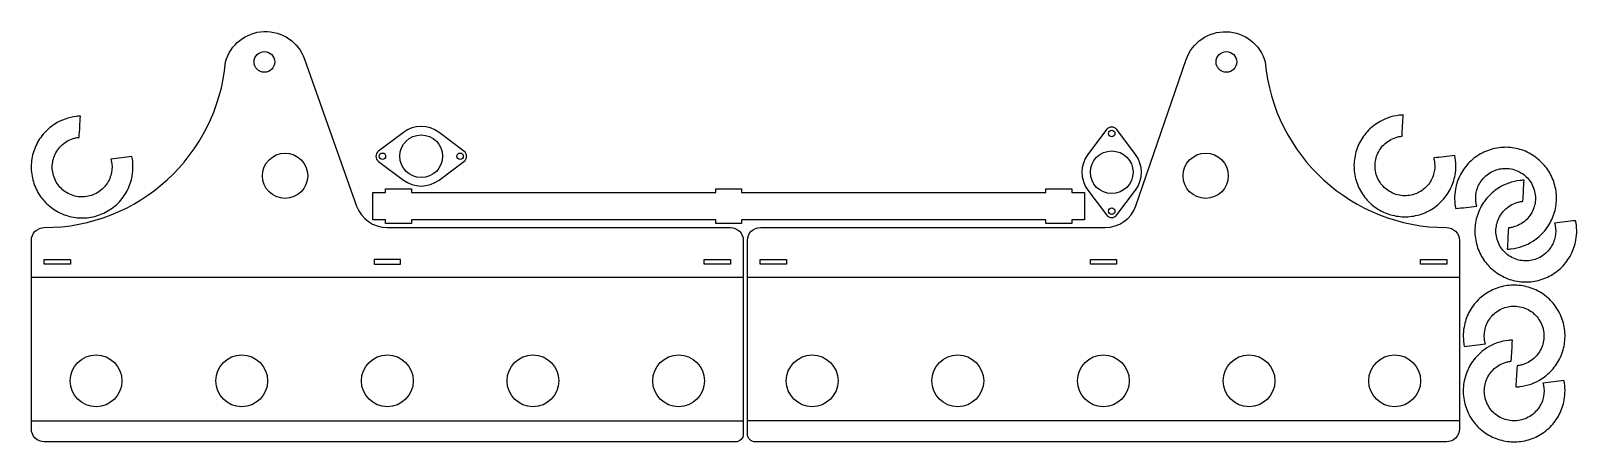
# Model space of a CAD drawing. Extents: x 2308 to 3503, y 5366 to 5683.
import ezdxf

# ---------------------------------------------------------------- set-up
doc = ezdxf.new("R2010")
doc.units = 0

# ---------------------------------------------------------------- blocks, each defined once
blk = doc.blocks.new('Part', base_point=(0, -168.7))
at = {"layer": '1'}
blk.add_lwpolyline([(550, 138.5), (550, -7.2, -0.414214), (540, -17.2, 0.388238), (400, -145.2, -0.734601), (339, -147.4), (298.7, -33.8, 0.317668), (275.2, -17.2), (10, -17.2, -0.414214), (0, -7.2), (0, 142.5, -0.414214), (6, 148.5), (540, 148.5, -0.414214)], format="xyb", close=True, dxfattribs=at)
for points in [[(30.2, 11.1), (30.2, 7.6), (9.8, 7.6), (9.8, 11.1)], [(285.2, 11.1), (264.8, 11.1), (264.8, 7.6), (285.2, 7.6)], [(540.2, 11.1), (540.2, 7.6), (519.8, 7.6), (519.8, 11.1)]]:
    blk.add_lwpolyline(points, close=True, dxfattribs=at)
for centre, radius in [((50, 101.3), 20), ((162.5, 101.3), 20), ((275, 101.3), 20), ((387.5, 101.3), 20), ((500, 101.3), 20), ((354, -57.2), 17.5), ((370, -145.2), 8)]:
    blk.add_circle(centre, radius, dxfattribs=at)
at = {"layer": '2'}
for p, q in [((550, 132.3), (0, 132.3)), ((0, 21.4), (550, 21.4))]:
    blk.add_line(p, q, dxfattribs=at)
blk = doc.blocks.new('Part817119642', base_point=(-23, -35))
at = {"layer": '1'}
blk.add_lwpolyline([(18.4, 13.8), (4, 33, 0.5), (-4, 33), (-18.4, 13.8, 0.333333), (-18.4, -13.8), (-4, -33, 0.5), (4, -33), (18.4, -13.8, 0.333333)], format="xyb", close=True, dxfattribs=at)
for centre, radius in [((0, 30), 2.5), ((0, 0), 16.5), ((0, -30), 2.5)]:
    blk.add_circle(centre, radius, dxfattribs=at)
blk = doc.blocks.new('Part334207057', base_point=(-23, -35))
at = {"layer": '1'}
blk.add_lwpolyline([(18.4, 13.8), (4, 33, 0.5), (-4, 33), (-18.4, 13.8, 0.333333), (-18.4, -13.8), (-4, -33, 0.5), (4, -33), (18.4, -13.8, 0.333333)], format="xyb", close=True, dxfattribs=at)
for centre, radius in [((0, 30), 2.5), ((0, 0), 16.5), ((0, -30), 2.5)]:
    blk.add_circle(centre, radius, dxfattribs=at)
blk = doc.blocks.new('Part642053443', base_point=(0, -168.6))
at = {"layer": '1'}
blk.add_lwpolyline([(550, 142.5), (550, -7.2, -0.414214), (540, -17.2), (273.6, -17.2, 0.320177), (250, -34), (211.1, -147, -0.736508), (150, -145.2, 0.388238), (10, -17.2, -0.414214), (0, -7.2), (0, 138.5, -0.414214), (10, 148.5), (544, 148.5, -0.414214)], format="xyb", close=True, dxfattribs=at)
for points in [[(30.1, 11.1), (30.1, 7.6), (9.8, 7.6), (9.8, 11.1)], [(285.1, 11.1), (285.1, 7.6), (264.9, 7.6), (264.9, 11.1)], [(540.1, 11.1), (540.1, 7.6), (519.9, 7.6), (519.9, 11.1)]]:
    blk.add_lwpolyline(points, close=True, dxfattribs=at)
for centre, radius in [((50, 101.3), 20), ((162.5, 101.3), 20), ((275, 101.3), 20), ((387.5, 101.3), 20), ((500, 101.3), 20), ((196, -57.2), 17.5), ((180, -145.2), 8)]:
    blk.add_circle(centre, radius, dxfattribs=at)
at = {"layer": '2'}
for p, q in [((0, 132.3), (550, 132.3)), ((0, 21.4), (550, 21.4))]:
    blk.add_line(p, q, dxfattribs=at)

msp = doc.modelspace()

# ---------------------------------------------------------------- linework, layer by layer
at = {"layer": '1'}
msp.add_lwpolyline([(3122.1, 5558.4), (3122.1, 5537.4), (3112.1, 5537.4), (3112.1, 5534.4), (3092.1, 5534.4), (3092.1, 5537.4), (2857.1, 5537.4), (2857.1, 5534.4), (2837.1, 5534.4), (2837.1, 5537.4), (2602.1, 5537.4), (2602.1, 5534.4), (2582.1, 5534.4), (2582.1, 5537.4), (2572.1, 5537.4), (2572.1, 5558.4), (2582.1, 5558.4), (2582.1, 5561.4), (2602.1, 5561.4), (2602.1, 5558.4), (2837.1, 5558.4), (2837.1, 5561.4), (2857.1, 5561.4), (2857.1, 5558.4), (3092.1, 5558.4), (3092.1, 5561.4), (3112.1, 5561.4), (3112.1, 5558.4)], close=True, dxfattribs=at)
for points in [[(2369.8, 5584.3), (2375.3, 5584.9), (2380.7, 5585.5), (2386.1, 5586.2), (2386.1, 5586.2), (2387.1, 5581.2), (2387.2, 5576.2), (2386.3, 5571.2), (2386.3, 5571.2), (2385.6, 5567.3), (2384.3, 5563.5), (2382.5, 5559.9), (2382.5, 5559.9), (2380.6, 5556.4), (2378.2, 5553.1), (2375.4, 5550.3), (2375.4, 5550.3), (2372.5, 5547.5), (2369.3, 5545.1), (2365.7, 5543.2), (2365.7, 5543.2), (2362.1, 5541.4), (2358.3, 5540.1), (2354.4, 5539.4), (2354.4, 5539.4), (2350.4, 5538.7), (2346.4, 5538.6), (2342.4, 5539.2), (2342.4, 5539.2), (2338.4, 5539.7), (2334.6, 5540.8), (2330.9, 5542.5), (2330.9, 5542.5), (2327.1, 5544.3), (2323.5, 5546.7), (2320.4, 5549.7), (2320.4, 5549.7), (2317.7, 5552.3), (2315.4, 5555.2), (2313.5, 5558.5), (2313.5, 5558.5), (2311.5, 5562), (2310.1, 5565.7), (2309.2, 5569.7), (2309.2, 5569.7), (2308.3, 5573.6), (2308.1, 5577.6), (2308.4, 5581.6), (2308.4, 5581.6), (2308.8, 5585.6), (2309.7, 5589.5), (2311.3, 5593.2), (2311.3, 5593.2), (2312.8, 5596.9), (2314.9, 5600.4), (2317.5, 5603.5), (2317.5, 5603.5), (2320, 5606.5), (2323, 5609.2), (2326.5, 5611.3), (2326.5, 5611.3), (2331.5, 5614.6), (2337.3, 5616.6), (2343.3, 5617.3), (2343.3, 5617.3), (2344.3, 5617.4), (2345.3, 5617.5), (2346.3, 5617.5), (2346.3, 5617.5), (2346, 5612), (2345.7, 5606.6), (2345.3, 5601.1), (2345.3, 5601.1), (2345, 5601.1), (2344.7, 5601), (2344.3, 5601), (2344.3, 5601), (2344.1, 5601), (2343.8, 5600.9), (2343.6, 5600.9), (2343.6, 5600.9), (2342.6, 5600.7), (2341.6, 5600.5), (2340.6, 5600.2), (2340.6, 5600.2), (2337.1, 5599), (2333.9, 5597.1), (2331.3, 5594.5), (2331.3, 5594.5), (2328.8, 5592), (2326.9, 5588.9), (2325.8, 5585.6), (2325.8, 5585.6), (2324.7, 5582.4), (2324.3, 5579), (2324.7, 5575.6), (2324.7, 5575.6), (2325.1, 5572), (2326.4, 5568.4), (2328.4, 5565.4), (2328.4, 5565.4), (2330.3, 5562.5), (2332.7, 5560.2), (2335.6, 5558.4), (2335.6, 5558.4), (2338.8, 5556.5), (2342.4, 5555.4), (2346, 5555.1), (2346, 5555.1), (2349.4, 5554.9), (2352.8, 5555.4), (2356, 5556.7), (2356, 5556.7), (2359.4, 5558), (2362.5, 5560.2), (2364.9, 5562.9), (2364.9, 5562.9), (2367.2, 5565.4), (2368.8, 5568.4), (2369.8, 5571.7), (2369.8, 5571.7), (2370.6, 5574.5), (2370.9, 5577.5), (2370.6, 5580.4), (2370.6, 5580.4), (2370.5, 5580.9), (2370.5, 5581.3), (2370.4, 5581.7), (2370.4, 5581.7), (2370.2, 5582.8), (2370.2, 5583.1), (2369.8, 5584.3)], [(3391.8, 5585.2), (3397.2, 5585.8), (3402.6, 5586.4), (3408.1, 5587.1), (3408.1, 5587.1), (3409.1, 5582.1), (3409.2, 5577.1), (3408.3, 5572.1), (3408.3, 5572.1), (3407.6, 5568.2), (3406.3, 5564.4), (3404.4, 5560.8), (3404.4, 5560.8), (3402.5, 5557.2), (3400.2, 5554), (3397.3, 5551.2), (3397.3, 5551.2), (3394.5, 5548.3), (3391.2, 5546), (3387.6, 5544.1), (3387.6, 5544.1), (3384.1, 5542.3), (3380.3, 5541), (3376.3, 5540.3), (3376.3, 5540.3), (3372.3, 5539.6), (3368.4, 5539.5), (3364.3, 5540.1), (3364.3, 5540.1), (3360.4, 5540.6), (3356.5, 5541.7), (3352.9, 5543.4), (3352.9, 5543.4), (3349, 5545.2), (3345.5, 5547.6), (3342.4, 5550.6), (3342.4, 5550.6), (3339.7, 5553.2), (3337.3, 5556.1), (3335.4, 5559.4), (3335.4, 5559.4), (3333.4, 5562.9), (3332, 5566.6), (3331.1, 5570.6), (3331.1, 5570.6), (3330.3, 5574.5), (3330, 5578.5), (3330.3, 5582.5), (3330.3, 5582.5), (3330.7, 5586.5), (3331.7, 5590.4), (3333.2, 5594.1), (3333.2, 5594.1), (3334.7, 5597.8), (3336.8, 5601.2), (3339.4, 5604.4), (3339.4, 5604.4), (3342, 5607.4), (3345, 5610.1), (3348.4, 5612.2), (3348.4, 5612.2), (3353.5, 5615.5), (3359.3, 5617.5), (3365.2, 5618.2), (3365.2, 5618.2), (3366.2, 5618.3), (3367.2, 5618.3), (3368.2, 5618.4), (3368.2, 5618.4), (3367.9, 5612.9), (3367.6, 5607.5), (3367.3, 5602), (3367.3, 5602), (3366.9, 5602), (3366.6, 5601.9), (3366.3, 5601.9), (3366.3, 5601.9), (3366, 5601.9), (3365.8, 5601.8), (3365.5, 5601.8), (3365.5, 5601.8), (3364.6, 5601.6), (3363.5, 5601.4), (3362.5, 5601), (3362.5, 5601), (3359, 5599.9), (3355.8, 5598), (3353.2, 5595.4), (3353.2, 5595.4), (3350.7, 5592.9), (3348.8, 5589.8), (3347.7, 5586.5), (3347.7, 5586.5), (3346.6, 5583.3), (3346.2, 5579.9), (3346.6, 5576.5), (3346.6, 5576.5), (3347, 5572.9), (3348.3, 5569.3), (3350.3, 5566.3), (3350.3, 5566.3), (3352.2, 5563.4), (3354.7, 5561.1), (3357.6, 5559.3), (3357.6, 5559.3), (3360.7, 5557.4), (3364.3, 5556.3), (3368, 5556), (3368, 5556), (3371.4, 5555.8), (3374.8, 5556.3), (3377.9, 5557.5), (3377.9, 5557.5), (3381.3, 5558.9), (3384.4, 5561), (3386.9, 5563.8), (3386.9, 5563.8), (3389.1, 5566.3), (3390.7, 5569.3), (3391.7, 5572.6), (3391.7, 5572.6), (3392.5, 5575.4), (3392.8, 5578.4), (3392.5, 5581.3), (3392.5, 5581.3), (3392.5, 5581.7), (3392.4, 5582.2), (3392.3, 5582.6), (3392.3, 5582.6), (3392.2, 5583.7), (3392.1, 5584), (3391.8, 5585.2)], [(3425, 5547.9), (3419.6, 5547.3), (3414.2, 5546.7), (3408.8, 5546), (3408.8, 5546), (3407.7, 5551), (3407.7, 5556), (3408.5, 5561), (3408.5, 5561), (3409.2, 5564.9), (3410.5, 5568.7), (3412.4, 5572.3), (3412.4, 5572.3), (3414.3, 5575.9), (3416.6, 5579.1), (3419.5, 5581.9), (3419.5, 5581.9), (3422.4, 5584.8), (3425.6, 5587.1), (3429.2, 5589), (3429.2, 5589), (3432.7, 5590.8), (3436.5, 5592.1), (3440.5, 5592.8), (3440.5, 5592.8), (3444.5, 5593.5), (3448.5, 5593.6), (3452.5, 5593.1), (3452.5, 5593.1), (3456.5, 5592.5), (3460.3, 5591.4), (3464, 5589.7), (3464, 5589.7), (3467.8, 5587.9), (3471.3, 5585.5), (3474.4, 5582.5), (3474.4, 5582.5), (3477.2, 5579.9), (3479.5, 5577), (3481.4, 5573.7), (3481.4, 5573.7), (3483.4, 5570.2), (3484.8, 5566.5), (3485.7, 5562.5), (3485.7, 5562.5), (3486.6, 5558.6), (3486.8, 5554.6), (3486.5, 5550.6), (3486.5, 5550.6), (3486.1, 5546.6), (3485.2, 5542.7), (3483.6, 5539), (3483.6, 5539), (3482.1, 5535.3), (3480, 5531.9), (3477.4, 5528.7), (3477.4, 5528.7), (3474.8, 5525.7), (3471.8, 5523), (3468.4, 5520.9), (3468.4, 5520.9), (3463.4, 5517.6), (3457.6, 5515.6), (3451.6, 5514.9), (3451.6, 5514.9), (3450.6, 5514.8), (3449.6, 5514.8), (3448.6, 5514.7), (3448.6, 5514.7), (3448.9, 5520.2), (3449.2, 5525.6), (3449.5, 5531.1), (3449.5, 5531.1), (3449.9, 5531.1), (3450.2, 5531.2), (3450.5, 5531.2), (3450.5, 5531.2), (3450.8, 5531.2), (3451, 5531.3), (3451.3, 5531.3), (3451.3, 5531.3), (3452.3, 5531.5), (3453.3, 5531.8), (3454.3, 5532.1), (3454.3, 5532.1), (3457.8, 5533.2), (3461, 5535.1), (3463.6, 5537.7), (3463.6, 5537.7), (3466.1, 5540.2), (3468, 5543.3), (3469.1, 5546.6), (3469.1, 5546.6), (3470.2, 5549.8), (3470.6, 5553.2), (3470.2, 5556.6), (3470.2, 5556.6), (3469.8, 5560.2), (3468.5, 5563.8), (3466.5, 5566.8), (3466.5, 5566.8), (3464.6, 5569.7), (3462.1, 5572), (3459.2, 5573.8), (3459.2, 5573.8), (3456.1, 5575.7), (3452.5, 5576.8), (3448.8, 5577.1), (3448.8, 5577.1), (3445.4, 5577.3), (3442.1, 5576.8), (3438.9, 5575.6), (3438.9, 5575.6), (3435.5, 5574.2), (3432.4, 5572.1), (3430, 5569.3), (3430, 5569.3), (3427.7, 5566.8), (3426.1, 5563.8), (3425.1, 5560.5), (3425.1, 5560.5), (3424.3, 5557.7), (3424, 5554.7), (3424.3, 5551.8), (3424.3, 5551.8), (3424.3, 5551.4), (3424.4, 5550.9), (3424.5, 5550.5), (3424.5, 5550.5), (3424.6, 5549.4), (3424.7, 5549.1), (3425, 5547.9)], [(3485.2, 5534.8), (3490.6, 5535.5), (3496, 5536.1), (3501.4, 5536.7), (3501.4, 5536.7), (3502.5, 5531.7), (3502.5, 5526.7), (3501.6, 5521.7), (3501.6, 5521.7), (3500.9, 5517.8), (3499.6, 5514), (3497.8, 5510.4), (3497.8, 5510.4), (3495.9, 5506.9), (3493.5, 5503.7), (3490.7, 5500.8), (3490.7, 5500.8), (3487.8, 5498), (3484.6, 5495.6), (3481, 5493.7), (3481, 5493.7), (3477.5, 5491.9), (3473.7, 5490.6), (3469.7, 5489.9), (3469.7, 5489.9), (3465.7, 5489.2), (3461.7, 5489.2), (3457.7, 5489.7), (3457.7, 5489.7), (3453.7, 5490.2), (3449.9, 5491.3), (3446.2, 5493), (3446.2, 5493), (3442.4, 5494.8), (3438.9, 5497.3), (3435.7, 5500.2), (3435.7, 5500.2), (3433, 5502.8), (3430.7, 5505.8), (3428.8, 5509.1), (3428.8, 5509.1), (3426.8, 5512.5), (3425.4, 5516.2), (3424.5, 5520.2), (3424.5, 5520.2), (3423.6, 5524.1), (3423.4, 5528.1), (3423.7, 5532.1), (3423.7, 5532.1), (3424.1, 5536.1), (3425, 5540), (3426.6, 5543.8), (3426.6, 5543.8), (3428.1, 5547.5), (3430.2, 5550.9), (3432.8, 5554), (3432.8, 5554), (3435.4, 5557.1), (3438.4, 5559.7), (3441.8, 5561.9), (3441.8, 5561.9), (3446.8, 5565.1), (3452.6, 5567.1), (3458.6, 5567.8), (3458.6, 5567.8), (3459.6, 5567.9), (3460.6, 5568), (3461.6, 5568), (3461.6, 5568), (3461.3, 5562.6), (3461, 5557.1), (3460.7, 5551.7), (3460.7, 5551.7), (3460.3, 5551.6), (3460, 5551.6), (3459.7, 5551.5), (3459.7, 5551.5), (3459.4, 5551.5), (3459.2, 5551.5), (3458.9, 5551.4), (3458.9, 5551.4), (3457.9, 5551.2), (3456.9, 5551), (3455.9, 5550.7), (3455.9, 5550.7), (3452.4, 5549.6), (3449.2, 5547.6), (3446.6, 5545), (3446.6, 5545), (3444.1, 5542.5), (3442.2, 5539.5), (3441.1, 5536.1), (3441.1, 5536.1), (3440, 5532.9), (3439.6, 5529.5), (3440, 5526.1), (3440, 5526.1), (3440.4, 5522.5), (3441.7, 5518.9), (3443.7, 5515.9), (3443.7, 5515.9), (3445.6, 5513.1), (3448.1, 5510.7), (3451, 5508.9), (3451, 5508.9), (3454.1, 5507), (3457.7, 5505.9), (3461.4, 5505.7), (3461.4, 5505.7), (3464.7, 5505.4), (3468.1, 5505.9), (3471.3, 5507.2), (3471.3, 5507.2), (3474.7, 5508.5), (3477.8, 5510.7), (3480.2, 5513.4), (3480.2, 5513.4), (3482.5, 5516), (3484.1, 5519), (3485.1, 5522.2), (3485.1, 5522.2), (3485.9, 5525), (3486.2, 5528), (3485.9, 5530.9), (3485.9, 5530.9), (3485.8, 5531.4), (3485.8, 5531.8), (3485.7, 5532.3), (3485.7, 5532.3), (3485.5, 5533.3), (3485.5, 5533.6), (3485.2, 5534.8)], [(3431.7, 5441.4), (3426.2, 5440.8), (3420.8, 5440.2), (3415.4, 5439.5), (3415.4, 5439.5), (3414.4, 5444.5), (3414.3, 5449.5), (3415.2, 5454.5), (3415.2, 5454.5), (3415.9, 5458.4), (3417.2, 5462.2), (3419, 5465.8), (3419, 5465.8), (3420.9, 5469.4), (3423.3, 5472.6), (3426.1, 5475.4), (3426.1, 5475.4), (3429, 5478.3), (3432.2, 5480.6), (3435.8, 5482.5), (3435.8, 5482.5), (3439.4, 5484.3), (3443.1, 5485.6), (3447.1, 5486.3), (3447.1, 5486.3), (3451.1, 5487), (3455.1, 5487.1), (3459.1, 5486.5), (3459.1, 5486.5), (3463.1, 5486), (3466.9, 5484.9), (3470.6, 5483.2), (3470.6, 5483.2), (3474.4, 5481.4), (3478, 5479), (3481.1, 5476), (3481.1, 5476), (3483.8, 5473.4), (3486.1, 5470.5), (3488, 5467.2), (3488, 5467.2), (3490, 5463.7), (3491.4, 5460), (3492.3, 5456), (3492.3, 5456), (3493.2, 5452.1), (3493.4, 5448.1), (3493.1, 5444.1), (3493.1, 5444.1), (3492.7, 5440.1), (3491.8, 5436.2), (3490.2, 5432.5), (3490.2, 5432.5), (3488.7, 5428.8), (3486.6, 5425.3), (3484, 5422.2), (3484, 5422.2), (3481.4, 5419.2), (3478.4, 5416.5), (3475, 5414.4), (3475, 5414.4), (3470, 5411.1), (3464.2, 5409.1), (3458.2, 5408.4), (3458.2, 5408.4), (3457.2, 5408.3), (3456.2, 5408.2), (3455.2, 5408.2), (3455.2, 5408.2), (3455.5, 5413.7), (3455.8, 5419.1), (3456.2, 5424.6), (3456.2, 5424.6), (3456.5, 5424.6), (3456.8, 5424.7), (3457.2, 5424.7), (3457.2, 5424.7), (3457.4, 5424.7), (3457.7, 5424.8), (3457.9, 5424.8), (3457.9, 5424.8), (3458.9, 5425), (3459.9, 5425.2), (3460.9, 5425.5), (3460.9, 5425.5), (3464.4, 5426.7), (3467.6, 5428.6), (3470.2, 5431.2), (3470.2, 5431.2), (3472.7, 5433.7), (3474.6, 5436.8), (3475.7, 5440.1), (3475.7, 5440.1), (3476.8, 5443.3), (3477.2, 5446.7), (3476.8, 5450.1), (3476.8, 5450.1), (3476.4, 5453.7), (3475.1, 5457.3), (3473.1, 5460.3), (3473.1, 5460.3), (3471.2, 5463.2), (3468.8, 5465.5), (3465.9, 5467.3), (3465.9, 5467.3), (3462.7, 5469.2), (3459.1, 5470.3), (3455.5, 5470.6), (3455.5, 5470.6), (3452.1, 5470.8), (3448.7, 5470.3), (3445.5, 5469.1), (3445.5, 5469.1), (3442.1, 5467.7), (3439, 5465.6), (3436.6, 5462.8), (3436.6, 5462.8), (3434.3, 5460.3), (3432.7, 5457.3), (3431.7, 5454), (3431.7, 5454), (3430.9, 5451.2), (3430.6, 5448.2), (3430.9, 5445.3), (3430.9, 5445.3), (3431, 5444.9), (3431, 5444.4), (3431.1, 5444), (3431.1, 5444), (3431.3, 5442.9), (3431.3, 5442.6), (3431.7, 5441.4)], [(3476.1, 5411.2), (3481.6, 5411.8), (3487, 5412.5), (3492.4, 5413.1), (3492.4, 5413.1), (3493.4, 5408.1), (3493.5, 5403.1), (3492.6, 5398.1), (3492.6, 5398.1), (3491.9, 5394.2), (3490.6, 5390.4), (3488.8, 5386.8), (3488.8, 5386.8), (3486.9, 5383.3), (3484.5, 5380), (3481.7, 5377.2), (3481.7, 5377.2), (3478.8, 5374.4), (3475.6, 5372), (3472, 5370.1), (3472, 5370.1), (3468.4, 5368.3), (3464.6, 5367), (3460.7, 5366.3), (3460.7, 5366.3), (3456.7, 5365.6), (3452.7, 5365.5), (3448.7, 5366.1), (3448.7, 5366.1), (3444.7, 5366.6), (3440.9, 5367.7), (3437.2, 5369.4), (3437.2, 5369.4), (3433.4, 5371.2), (3429.8, 5373.6), (3426.7, 5376.6), (3426.7, 5376.6), (3424, 5379.2), (3421.7, 5382.1), (3419.8, 5385.4), (3419.8, 5385.4), (3417.8, 5388.9), (3416.4, 5392.6), (3415.5, 5396.6), (3415.5, 5396.6), (3414.6, 5400.5), (3414.4, 5404.5), (3414.7, 5408.5), (3414.7, 5408.5), (3415.1, 5412.5), (3416, 5416.4), (3417.6, 5420.1), (3417.6, 5420.1), (3419.1, 5423.8), (3421.2, 5427.3), (3423.8, 5430.4), (3423.8, 5430.4), (3426.3, 5433.4), (3429.3, 5436.1), (3432.8, 5438.3), (3432.8, 5438.3), (3437.8, 5441.5), (3443.6, 5443.5), (3449.6, 5444.2), (3449.6, 5444.2), (3450.6, 5444.3), (3451.6, 5444.4), (3452.6, 5444.4), (3452.6, 5444.4), (3452.3, 5438.9), (3452, 5433.5), (3451.6, 5428), (3451.6, 5428), (3451.3, 5428), (3451, 5428), (3450.6, 5427.9), (3450.6, 5427.9), (3450.4, 5427.9), (3450.1, 5427.8), (3449.9, 5427.8), (3449.9, 5427.8), (3448.9, 5427.6), (3447.9, 5427.4), (3446.9, 5427.1), (3446.9, 5427.1), (3443.4, 5426), (3440.2, 5424), (3437.6, 5421.4), (3437.6, 5421.4), (3435.1, 5418.9), (3433.2, 5415.8), (3432.1, 5412.5), (3432.1, 5412.5), (3431, 5409.3), (3430.6, 5405.9), (3431, 5402.5), (3431, 5402.5), (3431.4, 5398.9), (3432.7, 5395.3), (3434.7, 5392.3), (3434.7, 5392.3), (3436.6, 5389.4), (3439, 5387.1), (3441.9, 5385.3), (3441.9, 5385.3), (3445.1, 5383.4), (3448.7, 5382.3), (3452.3, 5382), (3452.3, 5382), (3455.7, 5381.8), (3459.1, 5382.3), (3462.3, 5383.6), (3462.3, 5383.6), (3465.7, 5384.9), (3468.8, 5387.1), (3471.2, 5389.8), (3471.2, 5389.8), (3473.5, 5392.4), (3475.1, 5395.4), (3476.1, 5398.6), (3476.1, 5398.6), (3476.9, 5401.4), (3477.2, 5404.4), (3476.9, 5407.3), (3476.9, 5407.3), (3476.8, 5407.8), (3476.8, 5408.2), (3476.7, 5408.7), (3476.7, 5408.7), (3476.5, 5409.7), (3476.5, 5410), (3476.1, 5411.2)]]:
    msp.add_open_spline(points, degree=3, knots=[0, 0, 0, 0, 0.030303, 0.030303, 0.030303, 0.030303, 0.060606, 0.060606, 0.060606, 0.060606, 0.090909, 0.090909, 0.090909, 0.090909, 0.121212, 0.121212, 0.121212, 0.121212, 0.151515, 0.151515, 0.151515, 0.151515, 0.181818, 0.181818, 0.181818, 0.181818, 0.212121, 0.212121, 0.212121, 0.212121, 0.242424, 0.242424, 0.242424, 0.242424, 0.272727, 0.272727, 0.272727, 0.272727, 0.30303, 0.30303, 0.30303, 0.30303, 0.333333, 0.333333, 0.333333, 0.333333, 0.363636, 0.363636, 0.363636, 0.363636, 0.393939, 0.393939, 0.393939, 0.393939, 0.424242, 0.424242, 0.424242, 0.424242, 0.454545, 0.454545, 0.454545, 0.454545, 0.484848, 0.484848, 0.484848, 0.484848, 0.515152, 0.515152, 0.515152, 0.515152, 0.545455, 0.545455, 0.545455, 0.545455, 0.575758, 0.575758, 0.575758, 0.575758, 0.606061, 0.606061, 0.606061, 0.606061, 0.636364, 0.636364, 0.636364, 0.636364, 0.666667, 0.666667, 0.666667, 0.666667, 0.69697, 0.69697, 0.69697, 0.69697, 0.727273, 0.727273, 0.727273, 0.727273, 0.757576, 0.757576, 0.757576, 0.757576, 0.787879, 0.787879, 0.787879, 0.787879, 0.818182, 0.818182, 0.818182, 0.818182, 0.848485, 0.848485, 0.848485, 0.848485, 0.878788, 0.878788, 0.878788, 0.878788, 0.909091, 0.909091, 0.909091, 0.909091, 0.939394, 0.939394, 0.939394, 0.939394, 0.969697, 0.969697, 0.969697, 0.969697, 1, 1, 1, 1], dxfattribs=at)

# ---------------------------------------------------------------- block references
for name, p, rotation in [('Part', (2858.4, 5682.9), 180), ('Part642053443', (3411.6, 5682.8), 180), ('Part817119642', (2644.6, 5563.5), 90.0000001836389), ('Part334207057', (3166, 5609.1), 180)]:
    msp.add_blockref(name, p, dxfattribs=dict(at, rotation=rotation))

doc.saveas('drawing.dxf')
